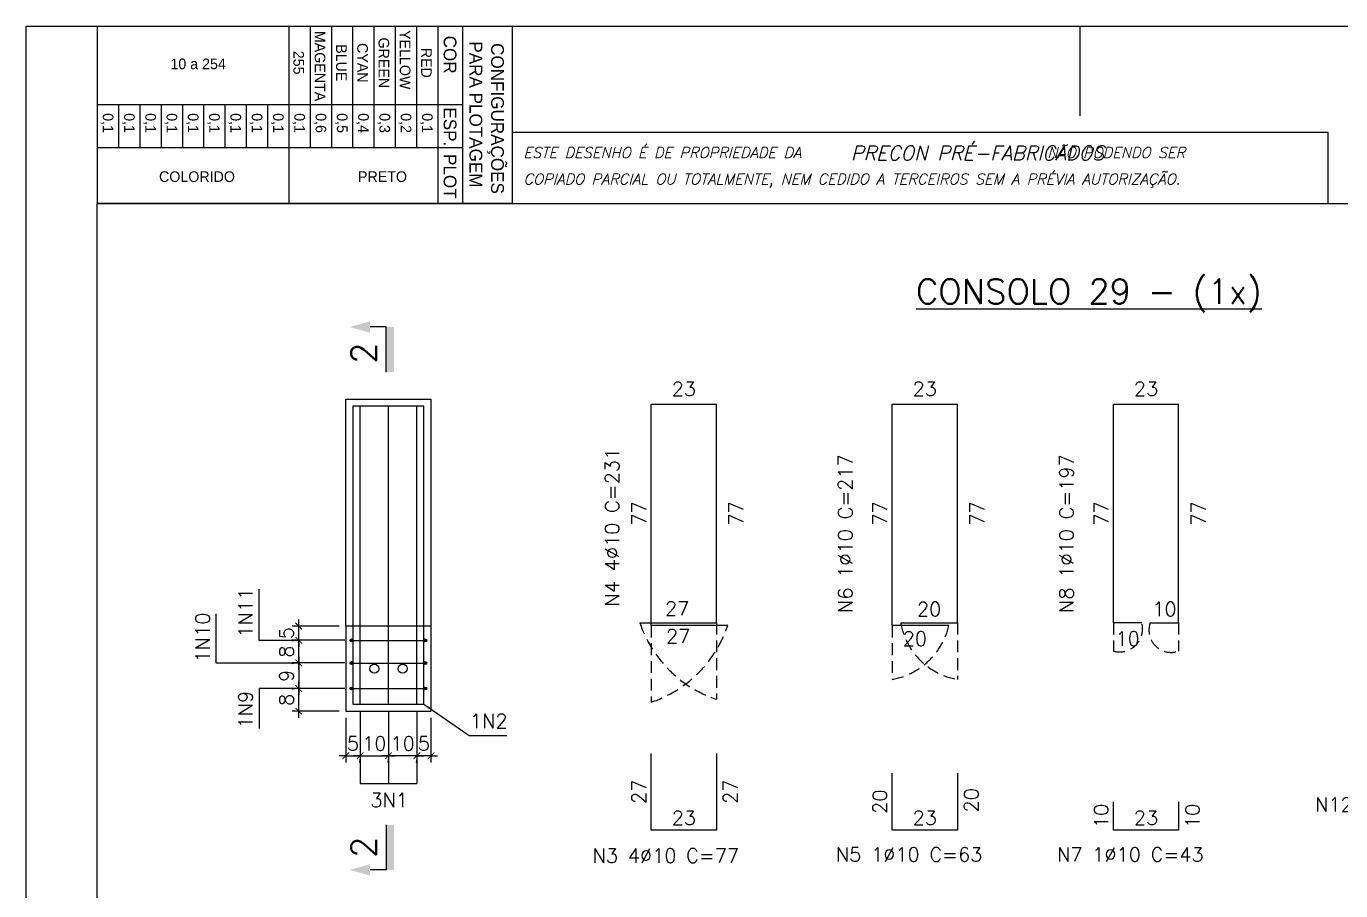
# Model space of a CAD drawing. Header units: centimetres. Extents: x 1658 to 19651, y 8294 to 11444.
# Drawn here: x 9541 to 10930, y 10530 to 11444 of the extents above; entities that cross this region are included whole.
import ezdxf
from ezdxf.enums import TextEntityAlignment as Align

# ---------------------------------------------------------------- set-up
doc = ezdxf.new("R2010")
doc.units = ezdxf.units.CM
doc.header["$LTSCALE"] = 50
doc.header["$MEASUREMENT"] = 0
doc.header["$PDMODE"] = 67
doc.linetypes.add('HIDDEN', pattern=[0.375, 0.25, -0.125])
for name, color, linetype in [('COTAS-PRECON', 1, 'Continuous'), ('FORMATO-PRECON', 2, 'Continuous'), ('HACHURAS-PRECON', 1, 'Continuous'), ('IND- CORTE-PRECON', 4, 'Continuous'), ('LINHA-01-PRECON', 1, 'Continuous'), ('LINHA-02-PRECON', 2, 'Continuous'), ('LINHA-04-PRECON', 4, 'Continuous'), ('TEXTO-35-PRECON', 5, 'Continuous'), ('X1', 2, 'Continuous')]:
    doc.layers.add(name, color=color, linetype=linetype)
doc.styles.add('PRECON-ROMANS', font='romans.shx')
doc.styles.add('R060', font='ACENT.shx', dxfattribs={"height": 75})
doc.styles.add('ROMANS', font='ROMANS.SHX', dxfattribs={"oblique": 15, "height": 3})
doc.styles.get("Standard").update_dxf_attribs({"font": 'romans.shx'})
doc.dimstyles.new('ESC50-50', dxfattribs={"dimscale": 50, "dimtxt": 0.2, "dimasz": 0.15, "dimexe": 0.15, "dimexo": 0.15, "dimgap": 0.08, "dimtad": 1, "dimdec": 1, "dimzin": 12, "dimdsep": 46, "dimtxsty": 'Standard', "dimblk": 'ARCHTICK', "dimcen": 0.09, "dimdle": 0.15, "dimclrd": 256, "dimclre": 256, "dimclrt": 2, "dimazin": 3, "dimtfac": 1, "dimtdec": 1, "dimtmove": 1, "dimatfit": 2, "dimfxl": 0.15, "dimtolj": 1, "dimtzin": 0, "dimarcsym": 0})
doc.dimstyles.new('ESC75-25', dxfattribs={"dimscale": 0, "dimtxt": 15, "dimasz": 7, "dimexe": 7, "dimexo": 7, "dimgap": 5.5, "dimtad": 1, "dimdec": 1, "dimlfac": 0.333333, "dimdsep": 46, "dimtxsty": 'Standard', "dimblk": 'ARCHTICK', "dimcen": 0.1, "dimdle": 7, "dimclrd": 256, "dimclre": 256, "dimclrt": 2, "dimadec": 0, "dimazin": 0, "dimtfac": 1, "dimtdec": 1, "dimtix": 1, "dimtmove": 2, "dimatfit": 3, "dimfxl": 1, "dimarcsym": 0})
doc.dimstyles.new('ESC75-75', dxfattribs={"dimscale": 0, "dimtxt": 15, "dimasz": 7, "dimexe": 7, "dimexo": 7, "dimgap": 5.5, "dimtad": 1, "dimdec": 1, "dimdsep": 46, "dimtxsty": 'Standard', "dimblk": 'ARCHTICK', "dimcen": 0.1, "dimdle": 7, "dimclrd": 256, "dimclre": 256, "dimclrt": 2, "dimadec": 0, "dimazin": 0, "dimtfac": 1, "dimtdec": 1, "dimtix": 1, "dimtmove": 2, "dimatfit": 3, "dimfxl": 1, "dimarcsym": 0})

# ---------------------------------------------------------------- blocks, each defined once
blk = doc.blocks.new('A$C0AF02B9D')
at = {"layer": 'FORMATO-PRECON', "color": 1}
for p, q in [((0, 585), (250, 585)), ((0, 0), (0, 585)), ((250, 585), (250, 0)), ((0, 480), (250, 480)), ((0, 450), (170.7, 450)), ((0, 420), (170.7, 420)), ((0, 390), (170.7, 390)), ((0, 360), (170.7, 360)), ((0, 330), (170.7, 330)), ((0, 300), (170.7, 300)), ((110.1, 240), (170.7, 240)), ((110.1, 210), (170.7, 210)), ((110.1, 180), (170.7, 180)), ((110.1, 150), (170.7, 150)), ((110.1, 150), (170.7, 150)), ((110.1, 120), (170.7, 120)), ((110.1, 120), (170.7, 120)), ((110.1, 90), (170.7, 90)), ((110.1, 90), (170.7, 90)), ((110.1, 60), (170.7, 60)), ((110.1, 60), (170.7, 60)), ((110.1, 30), (170.7, 30)), ((110.1, 30), (170.7, 30)), ((0, 0), (250, 0)), ((110.1, 0), (170.7, 0)), ((110.1, 0), (170.7, 0)), ((110.1, 0), (170.7, 0))]:
    blk.add_line(p, q, dxfattribs=at)
at = {"layer": 'FORMATO-PRECON'}
for p, q in [((0, 515), (250, 515)), ((110.1, 0), (110.1, 515)), ((170.7, 0), (170.7, 515)), ((0, 270), (250, 270))]:
    blk.add_line(p, q, dxfattribs=at)
at = {"layer": 'FORMATO-PRECON', "style": 'R060'}
for s, p in [('CONFIGURAÇÕES ', (133.4, 563.9)), ('PARA PLOTAGEM', (124.3, 533.7)), ('COR', (40, 497.3)), ('ESP.', (141.8, 497.3)), ('PLOT', (211.6, 497.3))]:
    blk.add_text(s, height=18, dxfattribs=at).set_placement(p, align=Align.MIDDLE)
at = {"layer": 'FORMATO-PRECON', "color": 1, "style": 'R060'}
for s, p in [('RED', (51.5, 464)), ('0,1', (136.5, 464)), ('YELLOW', (47.2, 434)), ('0,2', (136.5, 434)), ('GREEN', (51.5, 404)), ('0,3', (136.5, 404)), ('CYAN', (51.5, 374)), ('0,4', (136.5, 374)), ('0,5', (136.5, 344)), ('BLUE', (51.5, 344)), ('MAGENTA', (56.1, 314)), ('0,6', (136.5, 314)), ('255', (51.3, 284)), ('0,1', (136.5, 284)), ('0,1', (136.5, 254)), ('0,1', (136.5, 224)), ('0,1', (136.5, 194)), ('0,1', (136.5, 164)), ('0,1', (136.5, 134)), ('0,1', (136.5, 104)), ('0,1', (136.5, 74)), ('0,1', (136.5, 44)), ('0,1', (136.5, 14))]:
    blk.add_text(s, height=15, dxfattribs=at).set_placement(p, align=Align.MIDDLE)
for s, p in [('PRETO', (212, 402.1)), ('COLORIDO', (212, 140.6)), ('10 a 254', (53, 142.2))]:
    blk.add_text(s, height=15, rotation=90, dxfattribs=at).set_placement(p, align=Align.MIDDLE)
blk = doc.blocks.new('A$C432D58B7')
at = {"layer": 'LINHA-01-PRECON'}
blk.add_blockref('A$C0AF02B9D', (0, 0), dxfattribs=at)
blk = doc.blocks.new('A$C550964AD')
at = {"layer": 'LINHA-01-PRECON'}
blk.add_blockref('A$C432D58B7', (0, 0), dxfattribs=at)
blk = doc.blocks.new('A$C2E607E54')
at = {"layer": 'FORMATO-PRECON', "color": 6}
blk.add_line((1835, 4050), (685, 4050), dxfattribs=at)
at = {"layer": 'FORMATO-PRECON'}
for points in [[(0, 4200), (2970, 4200), (2970, 0), (0, 0)], [(685, 3950), (1835, 3950), (1835, 4050), (685, 4050)]]:
    blk.add_lwpolyline(points, close=True, dxfattribs=at)
blk.add_lwpolyline([(1485, 4200), (1485, 4073.6)], dxfattribs=at)
at = {"layer": 'FORMATO-PRECON', "color": 6}
blk.add_lwpolyline([(100, 3950), (2870, 3950), (2870, 100), (100, 100)], close=True, dxfattribs=at)
at = {"layer": 'TEXTO-35-PRECON', "rotation": 270}
blk.add_blockref('A$C550964AD', (100, 4200), dxfattribs=at)
at = {"layer": 'FORMATO-PRECON', "style": 'ROMANS', "oblique": 15}
for s, p in [('ESTE DESENHO É DE PROPRIEDADE DA                            NÃO PODENDO SER', (700.8, 4014.4)), ('COPIADO PARCIAL OU TOTALMENTE, NEM CEDIDO A TERCEIROS SEM A PRÉVIA AUTORIZAÇÃO.', (700.8, 3977))]:
    blk.add_text(s, height=15, dxfattribs=at).set_placement(p)
at = {"layer": 'FORMATO-PRECON', "color": 3, "style": 'ROMANS', "oblique": 15}
blk.add_text('PRECON PRÉ-FABRICADOS', height=20, dxfattribs=at).set_placement((1162, 4011.3))
blk = doc.blocks.new('_ArchTick')
at = {"color": 0, "linetype": 'ByBlock', "const_width": 0.15}
blk.add_lwpolyline([(-0.5, -0.5), (0.5, 0.5)], dxfattribs=at)
blk = doc.blocks.new('*D317')
at = {"layer": 'Defpoints', "color": 0, "transparency": 16777216}
for p in [(9893.7, 10727.1), (9923.7, 10727.1), (9923.7, 10672.5)]:
    blk.add_point(p, dxfattribs=at)
at = {"layer": 'LINHA-01-PRECON', "lineweight": -2, "transparency": 16777216}
for p, q in [((9893.7, 10720.1), (9893.7, 10665.5)), ((9923.7, 10720.1), (9923.7, 10665.5)), ((9893.7, 10672.5), (9886.7, 10672.5)), ((9893.7, 10672.5), (9923.7, 10672.5)), ((9923.7, 10672.5), (9930.7, 10672.5))]:
    blk.add_line(p, q, dxfattribs=at)
at = {"layer": 'LINHA-01-PRECON', "lineweight": -2, "transparency": 16777216, "xscale": 7, "yscale": 7, "zscale": 7}
blk.add_blockref('_ArchTick', (9893.7, 10672.5), dxfattribs=at)
at = {"layer": 'LINHA-01-PRECON', "lineweight": -2, "transparency": 16777216, "xscale": 7, "yscale": 7, "zscale": 7, "rotation": 180}
blk.add_blockref('_ArchTick', (9923.7, 10672.5), dxfattribs=at)
at = {"layer": 'LINHA-01-PRECON', "color": 2, "transparency": 16777216, "insert": (9908.7, 10685.5), "char_height": 15, "attachment_point": 5}
blk.add_mtext('10', dxfattribs=at)
blk = doc.blocks.new('*D318')
at = {"layer": 'Defpoints', "color": 0, "transparency": 16777216}
for p in [(9828.9, 10743.6), (9884.7, 10743.6), (9878.7, 10719.6)]:
    blk.add_point(p, dxfattribs=at)
at = {"layer": 'LINHA-01-PRECON', "lineweight": -2, "transparency": 16777216}
for p, q in [((9877.7, 10743.6), (9821.9, 10743.6)), ((9828.9, 10712.6), (9828.9, 10750.6)), ((9871.7, 10719.6), (9821.9, 10719.6))]:
    blk.add_line(p, q, dxfattribs=at)
at = {"layer": 'LINHA-01-PRECON', "lineweight": -2, "transparency": 16777216, "xscale": 7, "yscale": 7, "zscale": 7}
for p, rotation in [((9828.9, 10743.6), 90), ((9828.9, 10719.6), 270)]:
    blk.add_blockref('_ArchTick', p, dxfattribs=dict(at, rotation=rotation))
at = {"layer": 'LINHA-01-PRECON', "color": 2, "transparency": 16777216, "insert": (9815.9, 10731.6), "char_height": 15, "attachment_point": 5, "rotation": 90}
blk.add_mtext('8', dxfattribs=at)
blk = doc.blocks.new('*D319')
at = {"layer": 'Defpoints', "color": 0, "transparency": 16777216}
for p in [(9828.9, 10794.6), (9884.7, 10794.6), (9884.7, 10770.6)]:
    blk.add_point(p, dxfattribs=at)
at = {"layer": 'LINHA-01-PRECON', "lineweight": -2, "transparency": 16777216}
for p, q in [((9828.9, 10763.6), (9828.9, 10801.6)), ((9877.7, 10794.6), (9821.9, 10794.6)), ((9877.7, 10770.6), (9821.9, 10770.6))]:
    blk.add_line(p, q, dxfattribs=at)
at = {"layer": 'LINHA-01-PRECON', "lineweight": -2, "transparency": 16777216, "xscale": 7, "yscale": 7, "zscale": 7}
for p, rotation in [((9828.9, 10794.6), 90), ((9828.9, 10770.6), 270)]:
    blk.add_blockref('_ArchTick', p, dxfattribs=dict(at, rotation=rotation))
at = {"layer": 'LINHA-01-PRECON', "color": 2, "transparency": 16777216, "insert": (9815.9, 10782.6), "char_height": 15, "attachment_point": 5, "rotation": 90}
blk.add_mtext('8', dxfattribs=at)
blk = doc.blocks.new('*D320')
at = {"layer": 'Defpoints', "color": 0, "transparency": 16777216}
for p in [(9828.9, 10809.6), (9878.7, 10809.6), (9884.7, 10794.6)]:
    blk.add_point(p, dxfattribs=at)
at = {"layer": 'LINHA-01-PRECON', "lineweight": -2, "transparency": 16777216}
for p, q in [((9828.9, 10809.6), (9828.9, 10816.6)), ((9871.7, 10809.6), (9821.9, 10809.6)), ((9828.9, 10794.6), (9828.9, 10809.6)), ((9877.7, 10794.6), (9821.9, 10794.6)), ((9828.9, 10794.6), (9828.9, 10787.6))]:
    blk.add_line(p, q, dxfattribs=at)
at = {"layer": 'LINHA-01-PRECON', "lineweight": -2, "transparency": 16777216, "xscale": 7, "yscale": 7, "zscale": 7}
for p, rotation in [((9828.9, 10809.6), 270), ((9828.9, 10794.6), 90)]:
    blk.add_blockref('_ArchTick', p, dxfattribs=dict(at, rotation=rotation))
at = {"layer": 'LINHA-01-PRECON', "color": 2, "transparency": 16777216, "insert": (9815.9, 10802.1), "char_height": 15, "attachment_point": 5, "rotation": 90}
blk.add_mtext('5', dxfattribs=at)
blk = doc.blocks.new('*D321')
at = {"layer": 'Defpoints', "color": 0, "linetype": 'Continuous', "transparency": 16777216}
for p in [(10201.5, 10674.9), (10201.5, 10674.9), (10201.5, 10593.9)]:
    blk.add_point(p, dxfattribs=at)
at = {"layer": 'LINHA-01-PRECON', "color": 2, "linetype": 'Continuous', "transparency": 16777216, "insert": (10188.5, 10634.4), "char_height": 15, "attachment_point": 5, "rotation": 90}
blk.add_mtext('27', dxfattribs=at)
blk = doc.blocks.new('*D322')
at = {"layer": 'Defpoints', "color": 0, "linetype": 'Continuous', "transparency": 16777216}
for p in [(10201.5, 10593.9), (10201.5, 10593.9), (10270.5, 10593.9)]:
    blk.add_point(p, dxfattribs=at)
at = {"layer": 'LINHA-01-PRECON', "color": 2, "linetype": 'Continuous', "transparency": 16777216, "insert": (10236, 10606.9), "char_height": 15, "attachment_point": 5}
blk.add_mtext('23', dxfattribs=at)
blk = doc.blocks.new('*D323')
at = {"layer": 'Defpoints', "color": 0, "linetype": 'Continuous', "transparency": 16777216}
for p in [(10270.5, 10674.9), (10270.5, 10674.9), (10270.5, 10593.9)]:
    blk.add_point(p, dxfattribs=at)
at = {"layer": 'LINHA-01-PRECON', "color": 2, "linetype": 'Continuous', "transparency": 16777216, "insert": (10285.2, 10634.4), "char_height": 15, "attachment_point": 5, "rotation": 90}
blk.add_mtext('27', dxfattribs=at)
blk = doc.blocks.new('*D324')
at = {"layer": 'Defpoints', "color": 0, "linetype": 'Continuous', "transparency": 16777216}
for p in [(10201.5, 10813.2), (10282.5, 10813.2), (10282.5, 10813.2)]:
    blk.add_point(p, dxfattribs=at)
at = {"layer": 'LINHA-01-PRECON', "color": 2, "linetype": 'Continuous', "transparency": 16777216, "insert": (10228.9, 10828.3), "char_height": 15, "attachment_point": 5}
blk.add_mtext('27', dxfattribs=at)
blk = doc.blocks.new('*D325')
at = {"layer": 'Defpoints', "color": 0, "linetype": 'Continuous', "transparency": 16777216}
for p in [(10201.5, 11044.2), (10201.5, 11044.2), (10201.5, 10813.2)]:
    blk.add_point(p, dxfattribs=at)
at = {"layer": 'LINHA-01-PRECON', "color": 2, "linetype": 'Continuous', "transparency": 16777216, "insert": (10188.5, 10928.7), "char_height": 15, "attachment_point": 5, "rotation": 90}
blk.add_mtext('77', dxfattribs=at)
blk = doc.blocks.new('*D326')
at = {"layer": 'Defpoints', "color": 0, "linetype": 'Continuous', "transparency": 16777216}
for p in [(10201.5, 11044.2), (10270.5, 11044.2), (10270.5, 11044.2)]:
    blk.add_point(p, dxfattribs=at)
at = {"layer": 'LINHA-01-PRECON', "color": 2, "linetype": 'Continuous', "transparency": 16777216, "insert": (10236, 11060.5), "char_height": 15, "attachment_point": 5}
blk.add_mtext('23', dxfattribs=at)
blk = doc.blocks.new('*D327')
at = {"layer": 'Defpoints', "color": 0, "linetype": 'Continuous', "transparency": 16777216}
for p in [(10456.2, 10653.9), (10456.2, 10653.9), (10456.2, 10593.9)]:
    blk.add_point(p, dxfattribs=at)
at = {"layer": 'LINHA-01-PRECON', "color": 2, "linetype": 'Continuous', "transparency": 16777216, "insert": (10443.2, 10623.9), "char_height": 15, "attachment_point": 5, "rotation": 90}
blk.add_mtext('20', dxfattribs=at)
blk = doc.blocks.new('*D328')
at = {"layer": 'Defpoints', "color": 0, "linetype": 'Continuous', "transparency": 16777216}
for p in [(10456.2, 10593.9), (10456.2, 10593.9), (10525.2, 10593.9)]:
    blk.add_point(p, dxfattribs=at)
at = {"layer": 'LINHA-01-PRECON', "color": 2, "linetype": 'Continuous', "transparency": 16777216, "insert": (10490.7, 10606.9), "char_height": 15, "attachment_point": 5}
blk.add_mtext('23', dxfattribs=at)
blk = doc.blocks.new('*D329')
at = {"layer": 'Defpoints', "color": 0, "linetype": 'Continuous', "transparency": 16777216}
for p in [(10525.2, 10653.9), (10525.2, 10653.9), (10525.2, 10593.9)]:
    blk.add_point(p, dxfattribs=at)
at = {"layer": 'LINHA-01-PRECON', "color": 2, "linetype": 'Continuous', "transparency": 16777216, "insert": (10539.9, 10625.4), "char_height": 15, "attachment_point": 5, "rotation": 90}
blk.add_mtext('20', dxfattribs=at)
blk = doc.blocks.new('IND-CORTE-')
at = {"layer": 'IND- CORTE-PRECON', "color": 1}
for p, q in [((-11.2, 63.5), (-33.6, 63.5)), ((-11.2, 0), (-11.2, 63.5))]:
    blk.add_line(p, q, dxfattribs=at)
for points in [[(-33.6, 71.5), (-62.5, 63.5), (-33.6, 55.4)], [(0, 0), (-11.2, 0), (0, 63.5), (-11.2, 63.5)]]:
    blk.add_solid(points, dxfattribs=at)
at = {"layer": 'IND- CORTE-PRECON', "linetype": 'Continuous', "style": 'ROMANS', "flags": 8}
blk.add_attdef('B', (-57.7, 9.1), '', height=35, dxfattribs=at)
blk = doc.blocks.new('*D345')
at = {"layer": 'Defpoints', "color": 0, "linetype": 'Continuous', "transparency": 16777216}
for p in [(10189.5, 10813.2), (10189.5, 10813.2), (10270.5, 10813.2)]:
    blk.add_point(p, dxfattribs=at)
at = {"layer": 'LINHA-01-PRECON', "color": 2, "linetype": 'Continuous', "transparency": 16777216, "insert": (10230, 10798.9), "char_height": 15, "attachment_point": 5}
blk.add_mtext('27', dxfattribs=at)
blk = doc.blocks.new('*D346')
at = {"layer": 'Defpoints', "color": 0, "linetype": 'Continuous', "transparency": 16777216}
for p in [(10270.5, 11044.2), (10270.5, 11044.2), (10270.5, 10813.2)]:
    blk.add_point(p, dxfattribs=at)
at = {"layer": 'LINHA-01-PRECON', "color": 2, "linetype": 'Continuous', "transparency": 16777216, "insert": (10291.2, 10928.7), "char_height": 15, "attachment_point": 5, "rotation": 90}
blk.add_mtext('77', dxfattribs=at)
blk = doc.blocks.new('*D347')
at = {"layer": 'Defpoints', "color": 0, "linetype": 'Continuous', "transparency": 16777216}
for p in [(10456.2, 10813.2), (10516.2, 10813.2), (10516.2, 10813.2)]:
    blk.add_point(p, dxfattribs=at)
at = {"layer": 'LINHA-01-PRECON', "color": 2, "linetype": 'Continuous', "transparency": 16777216, "insert": (10480.2, 10796.3), "char_height": 15, "attachment_point": 5}
blk.add_mtext('20', dxfattribs=at)
blk = doc.blocks.new('*D348')
at = {"layer": 'Defpoints', "color": 0, "linetype": 'Continuous', "transparency": 16777216}
for p in [(10456.2, 11044.2), (10456.2, 11044.2), (10456.2, 10813.2)]:
    blk.add_point(p, dxfattribs=at)
at = {"layer": 'LINHA-01-PRECON', "color": 2, "linetype": 'Continuous', "transparency": 16777216, "insert": (10443.2, 10928.7), "char_height": 15, "attachment_point": 5, "rotation": 90}
blk.add_mtext('77', dxfattribs=at)
blk = doc.blocks.new('*D349')
at = {"layer": 'Defpoints', "color": 0, "linetype": 'Continuous', "transparency": 16777216}
for p in [(10456.2, 11044.2), (10525.2, 11044.2), (10525.2, 11044.2)]:
    blk.add_point(p, dxfattribs=at)
at = {"layer": 'LINHA-01-PRECON', "color": 2, "linetype": 'Continuous', "transparency": 16777216, "insert": (10490.7, 11060.5), "char_height": 15, "attachment_point": 5}
blk.add_mtext('23', dxfattribs=at)
blk = doc.blocks.new('*D350')
at = {"layer": 'Defpoints', "color": 0, "linetype": 'Continuous', "transparency": 16777216}
for p in [(10465.2, 10813.2), (10465.2, 10813.2), (10525.2, 10813.2)]:
    blk.add_point(p, dxfattribs=at)
at = {"layer": 'LINHA-01-PRECON', "color": 2, "linetype": 'Continuous', "transparency": 16777216, "insert": (10495.3, 10827.6), "char_height": 15, "attachment_point": 5}
blk.add_mtext('20', dxfattribs=at)
blk = doc.blocks.new('*D351')
at = {"layer": 'Defpoints', "color": 0, "linetype": 'Continuous', "transparency": 16777216}
for p in [(10525.2, 11044.2), (10525.2, 11044.2), (10525.2, 10813.2)]:
    blk.add_point(p, dxfattribs=at)
at = {"layer": 'LINHA-01-PRECON', "color": 2, "linetype": 'Continuous', "transparency": 16777216, "insert": (10545.9, 10928.7), "char_height": 15, "attachment_point": 5, "rotation": 90}
blk.add_mtext('77', dxfattribs=at)
blk = doc.blocks.new('*D352')
at = {"layer": 'Defpoints', "color": 0, "transparency": 16777216}
for p in [(9923.7, 10727.1), (9953.7, 10727.1), (9923.7, 10672.5)]:
    blk.add_point(p, dxfattribs=at)
at = {"layer": 'LINHA-01-PRECON', "lineweight": -2, "transparency": 16777216}
for p, q in [((9923.7, 10720.1), (9923.7, 10665.5)), ((9953.7, 10720.1), (9953.7, 10665.5)), ((9923.7, 10672.5), (9916.7, 10672.5)), ((9953.7, 10672.5), (9923.7, 10672.5)), ((9953.7, 10672.5), (9960.7, 10672.5))]:
    blk.add_line(p, q, dxfattribs=at)
at = {"layer": 'LINHA-01-PRECON', "lineweight": -2, "transparency": 16777216, "xscale": 7, "yscale": 7, "zscale": 7}
blk.add_blockref('_ArchTick', (9923.7, 10672.5), dxfattribs=at)
at = {"layer": 'LINHA-01-PRECON', "lineweight": -2, "transparency": 16777216, "xscale": 7, "yscale": 7, "zscale": 7, "rotation": 180}
blk.add_blockref('_ArchTick', (9953.7, 10672.5), dxfattribs=at)
at = {"layer": 'LINHA-01-PRECON', "color": 2, "transparency": 16777216, "insert": (9938.7, 10685.5), "char_height": 15, "attachment_point": 5}
blk.add_mtext('10', dxfattribs=at)
blk = doc.blocks.new('*D355')
at = {"layer": 'Defpoints', "color": 0, "transparency": 16777216}
for p in [(9878.7, 10719.6), (9893.7, 10727.1), (9893.7, 10672.5)]:
    blk.add_point(p, dxfattribs=at)
at = {"layer": 'LINHA-01-PRECON', "lineweight": -2, "transparency": 16777216}
for p, q in [((9893.7, 10720.1), (9893.7, 10665.5)), ((9878.7, 10712.6), (9878.7, 10665.5)), ((9878.7, 10672.5), (9871.7, 10672.5)), ((9878.7, 10672.5), (9893.7, 10672.5)), ((9893.7, 10672.5), (9900.7, 10672.5))]:
    blk.add_line(p, q, dxfattribs=at)
at = {"layer": 'LINHA-01-PRECON', "lineweight": -2, "transparency": 16777216, "xscale": 7, "yscale": 7, "zscale": 7}
blk.add_blockref('_ArchTick', (9878.7, 10672.5), dxfattribs=at)
at = {"layer": 'LINHA-01-PRECON', "lineweight": -2, "transparency": 16777216, "xscale": 7, "yscale": 7, "zscale": 7, "rotation": 180}
blk.add_blockref('_ArchTick', (9893.7, 10672.5), dxfattribs=at)
at = {"layer": 'LINHA-01-PRECON', "color": 2, "transparency": 16777216, "insert": (9886.2, 10685.5), "char_height": 15, "attachment_point": 5}
blk.add_mtext('5', dxfattribs=at)
blk = doc.blocks.new('*D356')
at = {"layer": 'Defpoints', "color": 0, "transparency": 16777216}
for p in [(9953.7, 10727.1), (9968.7, 10719.6), (9953.7, 10672.5)]:
    blk.add_point(p, dxfattribs=at)
at = {"layer": 'LINHA-01-PRECON', "lineweight": -2, "transparency": 16777216}
for p, q in [((9953.7, 10720.1), (9953.7, 10665.5)), ((9968.7, 10712.6), (9968.7, 10665.5)), ((9953.7, 10672.5), (9946.7, 10672.5)), ((9968.7, 10672.5), (9953.7, 10672.5)), ((9968.7, 10672.5), (9975.7, 10672.5))]:
    blk.add_line(p, q, dxfattribs=at)
at = {"layer": 'LINHA-01-PRECON', "lineweight": -2, "transparency": 16777216, "xscale": 7, "yscale": 7, "zscale": 7}
blk.add_blockref('_ArchTick', (9953.7, 10672.5), dxfattribs=at)
at = {"layer": 'LINHA-01-PRECON', "lineweight": -2, "transparency": 16777216, "xscale": 7, "yscale": 7, "zscale": 7, "rotation": 180}
blk.add_blockref('_ArchTick', (9968.7, 10672.5), dxfattribs=at)
at = {"layer": 'LINHA-01-PRECON', "color": 2, "transparency": 16777216, "insert": (9961.2, 10685.5), "char_height": 15, "attachment_point": 5}
blk.add_mtext('5', dxfattribs=at)
blk = doc.blocks.new('*D359')
at = {"layer": 'Defpoints', "color": 0, "transparency": 16777216}
for p in [(9884.7, 10770.6), (9828.9, 10743.6), (9884.7, 10743.6)]:
    blk.add_point(p, dxfattribs=at)
at = {"layer": 'LINHA-01-PRECON', "lineweight": -2, "transparency": 16777216}
for p, q in [((9877.7, 10770.6), (9821.9, 10770.6)), ((9828.9, 10777.6), (9828.9, 10736.6)), ((9877.7, 10743.6), (9821.9, 10743.6))]:
    blk.add_line(p, q, dxfattribs=at)
at = {"layer": 'LINHA-01-PRECON', "lineweight": -2, "transparency": 16777216, "xscale": 7, "yscale": 7, "zscale": 7}
for p, rotation in [((9828.9, 10770.6), 90), ((9828.9, 10743.6), 270)]:
    blk.add_blockref('_ArchTick', p, dxfattribs=dict(at, rotation=rotation))
at = {"layer": 'LINHA-01-PRECON', "color": 2, "transparency": 16777216, "insert": (9815.9, 10757.1), "char_height": 15, "attachment_point": 5, "rotation": 90}
blk.add_mtext('9', dxfattribs=at)
blk = doc.blocks.new('*D438')
at = {"layer": 'Defpoints', "color": 0, "linetype": 'Continuous', "transparency": 16777216}
for p in [(10690.1, 10623.9), (10690.1, 10623.9), (10690.1, 10593.9)]:
    blk.add_point(p, dxfattribs=at)
at = {"layer": 'LINHA-01-PRECON', "color": 2, "linetype": 'Continuous', "transparency": 16777216, "insert": (10677.1, 10608.9), "char_height": 15, "attachment_point": 5, "rotation": 90}
blk.add_mtext('10', dxfattribs=at)
blk = doc.blocks.new('*D439')
at = {"layer": 'Defpoints', "color": 0, "linetype": 'Continuous', "transparency": 16777216}
for p in [(10690.1, 10593.9), (10690.1, 10593.9), (10759.1, 10593.9)]:
    blk.add_point(p, dxfattribs=at)
at = {"layer": 'LINHA-01-PRECON', "color": 2, "linetype": 'Continuous', "transparency": 16777216, "insert": (10724.6, 10606.9), "char_height": 15, "attachment_point": 5}
blk.add_mtext('23', dxfattribs=at)
blk = doc.blocks.new('*D440')
at = {"layer": 'Defpoints', "color": 0, "linetype": 'Continuous', "transparency": 16777216}
for p in [(10759.1, 10623.9), (10759.1, 10623.9), (10759.1, 10593.9)]:
    blk.add_point(p, dxfattribs=at)
at = {"layer": 'LINHA-01-PRECON', "color": 2, "linetype": 'Continuous', "transparency": 16777216, "insert": (10773.8, 10608.9), "char_height": 15, "attachment_point": 5, "rotation": 90}
blk.add_mtext('10', dxfattribs=at)
blk = doc.blocks.new('*D433')
at = {"layer": 'Defpoints', "color": 0, "linetype": 'Continuous', "transparency": 16777216}
for p in [(10690.1, 10813.2), (10720.1, 10813.2), (10720.1, 10813.2)]:
    blk.add_point(p, dxfattribs=at)
at = {"layer": 'LINHA-01-PRECON', "color": 2, "linetype": 'Continuous', "transparency": 16777216, "insert": (10705.1, 10796.3), "char_height": 15, "attachment_point": 5}
blk.add_mtext('10', dxfattribs=at)
blk = doc.blocks.new('*D434')
at = {"layer": 'Defpoints', "color": 0, "linetype": 'Continuous', "transparency": 16777216}
for p in [(10690.1, 11044.2), (10690.1, 11044.2), (10690.1, 10813.2)]:
    blk.add_point(p, dxfattribs=at)
at = {"layer": 'LINHA-01-PRECON', "color": 2, "linetype": 'Continuous', "transparency": 16777216, "insert": (10677.1, 10928.7), "char_height": 15, "attachment_point": 5, "rotation": 90}
blk.add_mtext('77', dxfattribs=at)
blk = doc.blocks.new('*D435')
at = {"layer": 'Defpoints', "color": 0, "linetype": 'Continuous', "transparency": 16777216}
for p in [(10690.1, 11044.2), (10759.1, 11044.2), (10759.1, 11044.2)]:
    blk.add_point(p, dxfattribs=at)
at = {"layer": 'LINHA-01-PRECON', "color": 2, "linetype": 'Continuous', "transparency": 16777216, "insert": (10724.6, 11060.5), "char_height": 15, "attachment_point": 5}
blk.add_mtext('23', dxfattribs=at)
blk = doc.blocks.new('*D436')
at = {"layer": 'Defpoints', "color": 0, "linetype": 'Continuous', "transparency": 16777216}
for p in [(10729.1, 10813.2), (10729.1, 10813.2), (10759.1, 10813.2)]:
    blk.add_point(p, dxfattribs=at)
at = {"layer": 'LINHA-01-PRECON', "color": 2, "linetype": 'Continuous', "transparency": 16777216, "insert": (10744.1, 10827.6), "char_height": 15, "attachment_point": 5}
blk.add_mtext('10', dxfattribs=at)
blk = doc.blocks.new('*D437')
at = {"layer": 'Defpoints', "color": 0, "linetype": 'Continuous', "transparency": 16777216}
for p in [(10759.1, 11044.2), (10759.1, 11044.2), (10759.1, 10813.2)]:
    blk.add_point(p, dxfattribs=at)
at = {"layer": 'LINHA-01-PRECON', "color": 2, "linetype": 'Continuous', "transparency": 16777216, "insert": (10779.8, 10928.7), "char_height": 15, "attachment_point": 5, "rotation": 90}
blk.add_mtext('77', dxfattribs=at)

msp = doc.modelspace()

# ---------------------------------------------------------------- hatches: boundary and pattern name
at = {"layer": 'LINHA-01-PRECON', "linetype": 'Continuous'}
h = msp.add_hatch(color=256, dxfattribs=at)
h.dxf.hatch_style = 1
edge = h.paths.add_edge_path()
edge.add_arc((9884.69, 10794.55), 1.5, 0, 360)
h = msp.add_hatch(color=256, dxfattribs=at)
h.dxf.hatch_style = 1
edge = h.paths.add_edge_path()
edge.add_arc((9962.69, 10794.55), 1.5, 0, 360)
h = msp.add_hatch(color=256, dxfattribs=at)
h.dxf.hatch_style = 1
edge = h.paths.add_edge_path()
edge.add_arc((9884.69, 10770.55), 1.5, 0, 360)
h = msp.add_hatch(color=256, dxfattribs=at)
h.dxf.hatch_style = 1
edge = h.paths.add_edge_path()
edge.add_arc((9962.69, 10770.55), 1.5, 0, 360)
h = msp.add_hatch(color=256, dxfattribs=at)
h.dxf.hatch_style = 1
edge = h.paths.add_edge_path()
edge.add_arc((9884.69, 10743.55), 1.5, 0, 360)
h = msp.add_hatch(color=256, dxfattribs=at)
h.dxf.hatch_style = 1
edge = h.paths.add_edge_path()
edge.add_arc((9962.69, 10743.55), 1.5, 0, 360)

# ---------------------------------------------------------------- linework, layer by layer
at = {"layer": 'COTAS-PRECON', "linetype": 'HIDDEN'}
for p, q in [((10270.45, 10813.18), (10270.45, 10732.18)), ((10525.22, 10813.18), (10525.22, 10753.18)), ((10690.06, 10813.18), (10690.06, 10783.18)), ((10759.06, 10813.18), (10759.06, 10783.18)), ((10201.45, 10810.18), (10201.45, 10729.18)), ((10456.22, 10810.18), (10456.22, 10753.18))]:
    msp.add_line(p, q, dxfattribs=at)
for centre, radius, start, end in [((10311.49, 10854.22), 128.75, 198.58468, 251.41532), ((10537.81, 10825.78), 73.68, 189.84047, 260.15953), ((10696.56, 10806.68), 24.38, 254.53447, 15.46553), ((10751.14, 10805.27), 23.46, 160.2784, 289.7216), ((10160.42, 10851.22), 128.75, 288.58468, 341.41532), ((10442.78, 10827.41), 75.43, 280.26278, 346.79962)]:
    msp.add_arc(centre, radius, start, end, dxfattribs=at)
at = {"layer": 'LINHA-01-PRECON', "linetype": 'Continuous'}
for centre in [(9884.69, 10794.55), (9962.69, 10794.55), (9884.69, 10770.55), (9962.69, 10770.55), (9884.69, 10743.55), (9962.69, 10743.55)]:
    msp.add_circle(centre, 1.5, dxfattribs=at)
at = {"layer": 'LINHA-02-PRECON'}
for p, q in [((9878.69, 11049.55), (9968.69, 11049.55)), ((9878.69, 10809.55), (9878.69, 11049.55)), ((9968.69, 11049.55), (9968.69, 10809.55)), ((9878.69, 10809.55), (9878.69, 10719.55)), ((9968.69, 10809.55), (9878.69, 10809.55)), ((9968.69, 10809.55), (9968.69, 10719.55)), ((9878.69, 10719.55), (9968.69, 10719.55))]:
    msp.add_line(p, q, dxfattribs=at)
for centre in [(9908.69, 10764.55), (9938.69, 10764.55)]:
    msp.add_circle(centre, 4.8, dxfattribs=at)
at = {"layer": 'LINHA-04-PRECON'}
for p, q in [((9893.69, 10727.05), (9893.69, 11042.05)), ((9923.69, 10727.05), (9923.69, 11042.05)), ((9953.69, 10727.05), (9953.69, 11042.05)), ((10201.45, 10810.18), (10201.45, 11044.18)), ((10201.45, 11044.18), (10270.45, 11044.18)), ((10270.45, 10813.18), (10270.45, 11044.18)), ((10456.22, 10810.18), (10456.22, 11044.18)), ((10456.22, 11044.18), (10525.22, 11044.18)), ((10525.22, 10813.18), (10525.22, 11044.18)), ((10690.06, 10813.18), (10690.06, 11044.18)), ((10690.06, 11044.18), (10759.06, 11044.18)), ((10759.06, 10813.18), (10759.06, 11044.18)), ((10189.45, 10813.18), (10270.45, 10813.18)), ((10465.22, 10813.18), (10525.22, 10813.18)), ((10720.06, 10813.18), (10690.06, 10813.18)), ((10729.06, 10813.18), (10759.06, 10813.18)), ((10282.45, 10810.18), (10201.45, 10810.18)), ((10516.22, 10810.18), (10456.22, 10810.18)), ((9886.19, 10794.55), (9961.19, 10794.55)), ((9886.19, 10770.55), (9961.19, 10770.55)), ((9886.19, 10743.55), (9961.19, 10743.55))]:
    msp.add_line(p, q, dxfattribs=at)
msp.add_lwpolyline([(9886.19, 10727.05), (9961.19, 10727.05), (9961.19, 11042.05), (9886.19, 11042.05)], close=True, dxfattribs=at)
for points in [[(10270.45, 10674.92), (10270.45, 10593.92), (10201.45, 10593.92), (10201.45, 10674.92)], [(10525.22, 10653.92), (10525.22, 10593.92), (10456.22, 10593.92), (10456.22, 10653.92)], [(10759.06, 10623.92), (10759.06, 10593.92), (10690.06, 10593.92), (10690.06, 10623.92)]]:
    msp.add_lwpolyline(points, dxfattribs=at)

# ---------------------------------------------------------------- block references
at = {"layer": 'HACHURAS-PRECON', "xscale": 0.7499999999999996, "yscale": 0.7499999999999996, "zscale": 0.7499999999999996}
msp.add_blockref('A$C2E607E54', (9540.86, 8293.94), dxfattribs=at)
at = {"layer": 'TEXTO-35-PRECON', "linetype": 'ByBlock'}
ref = msp.add_blockref('IND-CORTE-', (9929.59, 11078.32), dxfattribs=dict(at, xscale=0.75, yscale=0.75, zscale=0.75))
ref.add_attrib('B', '2', (9910.68, 11086.99), dxfattribs={"layer": 'IND- CORTE-PRECON', "color": 5, "linetype": 'Continuous', "height": 26.25, "rotation": 90, "style": 'ROMANS', "flags": 8})
ref = msp.add_blockref('IND-CORTE-', (9929.59, 10599.4), dxfattribs=dict(at, xscale=-0.75, yscale=0.75, zscale=0.75, rotation=180))
ref.add_attrib('B', '2', (9910.68, 10564.48), dxfattribs={"layer": 'IND- CORTE-PRECON', "color": 5, "linetype": 'Continuous', "height": 26.25, "rotation": 90, "style": 'ROMANS', "flags": 8})

# ---------------------------------------------------------------- texts
at = {"layer": 'LINHA-01-PRECON', "color": 4, "insert": (10664.27, 11159.17), "char_height": 26.25, "attachment_point": 5}
msp.add_mtext('{\\LCONSOLO 29 - (1x)}', dxfattribs=at)
at = {"layer": 'LINHA-01-PRECON', "color": 2, "linetype": 'Continuous', "char_height": 15, "attachment_point": 5, "rotation": 90}
for s, insert in [('1N11', (9772.6, 10823.83)), ('1N10', (9727.36, 10797.54)), ('1N9', (9772.6, 10721.37))]:
    msp.add_mtext(s, dxfattribs=dict(at, insert=insert))
at = {"layer": 'LINHA-01-PRECON', "color": 2, "linetype": 'Continuous', "char_height": 15, "attachment_point": 5}
for s, insert in [('1N2', (10029.7, 10709.26)), ('3N1', (9924.44, 10625.64))]:
    msp.add_mtext(s, dxfattribs=dict(at, insert=insert))
at = {"layer": 'X1', "style": 'PRECON-ROMANS'}
for s, p in [('N4 4%%C10 C=231', (10167.75, 10830.34)), ('N6 1%%C10 C=217', (10414.16, 10823.48)), ('N8 1%%C10 C=197', (10647.99, 10823.48))]:
    msp.add_text(s, height=15, rotation=90, dxfattribs=at).set_placement(p)
for s, p in [('N12 2%%C8.1 C=57', (10903.22, 10613.47)), ('N5 1%%C10 C=63', (10396.63, 10560.61)), ('N7 1%%C10 C=43', (10630.47, 10560.61)), ('N3 4%%C10 C=77', (10139.45, 10559.4))]:
    msp.add_text(s, height=15, dxfattribs=at).set_placement(p)

# ---------------------------------------------------------------- dimensions: what is measured, and where the dimension line sits
at = {"layer": 'LINHA-01-PRECON', "linetype": 'Continuous'}
for base, p1, p2, angle, picture, middle in [((10270.45, 11044.18), (10201.45, 11044.18), (10270.45, 11044.18), 180, '*D326', (10235.95, 11060.5)), ((10525.22, 11044.18), (10456.22, 11044.18), (10525.22, 11044.18), 180, '*D349', (10490.72, 11060.5)), ((10759.06, 11044.18), (10690.06, 11044.18), (10759.06, 11044.18), 180, '*D435', (10724.56, 11060.5)), ((10270.45, 11044.18), (10270.45, 10813.18), (10270.45, 11044.18), 90, '*D346', (10291.16, 10928.68)), ((10525.22, 11044.18), (10525.22, 10813.18), (10525.22, 11044.18), 90, '*D351', (10545.93, 10928.68)), ((10759.06, 11044.18), (10759.06, 10813.18), (10759.06, 11044.18), 90, '*D437', (10779.77, 10928.68)), ((10282.45, 10813.18), (10201.45, 10813.18), (10282.45, 10813.18), 180, '*D324', (10228.92, 10828.31)), ((10516.22, 10813.18), (10456.22, 10813.18), (10516.22, 10813.18), 180, '*D347', (10480.22, 10796.26)), ((10720.06, 10813.18), (10690.06, 10813.18), (10720.06, 10813.18), 180, '*D433', (10705.06, 10796.26)), ((10270.45, 10674.92), (10270.45, 10593.92), (10270.45, 10674.92), 90, '*D323', (10285.17, 10634.42)), ((10525.22, 10653.92), (10525.22, 10593.92), (10525.22, 10653.92), 90, '*D329', (10539.94, 10625.42)), ((10759.06, 10623.92), (10759.06, 10593.92), (10759.06, 10623.92), 90, '*D440', (10773.77, 10608.92))]:
    dim = msp.add_linear_dim(base=base, p1=p1, p2=p2, angle=angle, dimstyle='ESC75-25', override={"dimscale": 1, "dimse1": 1, "dimse2": 1, "dimsd1": 1, "dimsd2": 1}, dxfattribs=at)
    dim.commit()
    dim.dimension.update_dxf_attribs({"geometry": picture, "text_midpoint": middle, "dimtype": 160})
for base, p1, p2, angle, picture, middle in [((10201.45, 11044.18), (10201.45, 10813.18), (10201.45, 11044.18), 90, '*D325', (10188.45, 10928.68)), ((10456.22, 11044.18), (10456.22, 10813.18), (10456.22, 11044.18), 90, '*D348', (10443.22, 10928.68)), ((10690.06, 11044.18), (10690.06, 10813.18), (10690.06, 11044.18), 90, '*D434', (10677.06, 10928.68)), ((10201.45, 10674.92), (10201.45, 10593.92), (10201.45, 10674.92), 90, '*D321', (10188.45, 10634.42)), ((10456.22, 10653.92), (10456.22, 10593.92), (10456.22, 10653.92), 90, '*D327', (10443.22, 10623.92)), ((10201.45, 10593.92), (10270.45, 10593.92), (10201.45, 10593.92), 180, '*D322', (10235.95, 10606.92)), ((10456.22, 10593.92), (10525.22, 10593.92), (10456.22, 10593.92), 180, '*D328', (10490.72, 10606.92)), ((10690.06, 10623.92), (10690.06, 10593.92), (10690.06, 10623.92), 90, '*D438', (10677.06, 10608.92)), ((10690.06, 10593.92), (10759.06, 10593.92), (10690.06, 10593.92), 180, '*D439', (10724.56, 10606.92))]:
    dim = msp.add_linear_dim(base=base, p1=p1, p2=p2, angle=angle, dimstyle='ESC75-25', override={"dimscale": 1, "dimse1": 1, "dimse2": 1, "dimsd1": 1, "dimsd2": 1}, dxfattribs=at)
    dim.commit()
    dim.dimension.update_dxf_attribs({"geometry": picture, "text_midpoint": middle})
for base, p1, p2, picture, middle in [((10465.22, 10813.18), (10525.22, 10813.18), (10465.22, 10813.18), '*D350', (10495.26, 10827.61)), ((10729.06, 10813.18), (10759.06, 10813.18), (10729.06, 10813.18), '*D436', (10744.06, 10827.61)), ((10189.45, 10813.18), (10270.45, 10813.18), (10189.45, 10813.18), '*D345', (10229.95, 10798.93))]:
    dim = msp.add_linear_dim(base=base, p1=p1, p2=p2, dimstyle='ESC75-25', override={"dimscale": 1, "dimse1": 1, "dimse2": 1, "dimsd1": 1, "dimsd2": 1}, dxfattribs=at)
    dim.commit()
    dim.dimension.update_dxf_attribs({"geometry": picture, "text_midpoint": middle, "dimtype": 160})
at = {"layer": 'LINHA-01-PRECON'}
for base, p1, p2, angle, picture, middle in [((9828.87, 10809.55), (9884.69, 10794.55), (9878.69, 10809.55), 270, '*D320', (9815.87, 10802.05)), ((9828.87, 10794.55), (9884.69, 10770.55), (9884.69, 10794.55), 270, '*D319', (9815.87, 10782.55)), ((9828.87, 10743.55), (9884.69, 10770.55), (9884.69, 10743.55), 90, '*D359', (9815.87, 10757.05)), ((9828.87, 10743.55), (9878.69, 10719.55), (9884.69, 10743.55), 270, '*D318', (9815.87, 10731.55)), ((9923.69, 10672.52), (9953.69, 10727.05), (9923.69, 10727.05), 180, '*D352', (9938.69, 10685.52)), ((9953.69, 10672.52), (9968.69, 10719.55), (9953.69, 10727.05), 180, '*D356', (9961.19, 10685.52))]:
    dim = msp.add_linear_dim(base=base, p1=p1, p2=p2, angle=angle, dimstyle='ESC75-25', override={"dimscale": 1}, dxfattribs=at)
    dim.commit()
    dim.dimension.update_dxf_attribs({"geometry": picture, "text_midpoint": middle})
for base, p1, p2, picture, middle in [((9893.69, 10672.52), (9878.69, 10719.55), (9893.69, 10727.05), '*D355', (9886.19, 10685.52)), ((9923.69, 10672.52), (9893.69, 10727.05), (9923.69, 10727.05), '*D317', (9908.69, 10685.52))]:
    dim = msp.add_linear_dim(base=base, p1=p1, p2=p2, dimstyle='ESC75-25', override={"dimscale": 1}, dxfattribs=at)
    dim.commit()
    dim.dimension.update_dxf_attribs({"geometry": picture, "text_midpoint": middle})

# ---------------------------------------------------------------- leaders
for points in [[(9828.87, 10794.55), (9787.01, 10794.55), (9787.01, 10848.82)], [(9828.87, 10770.55), (9741.76, 10770.55), (9741.76, 10822.71)], [(9828.87, 10743.55), (9787.01, 10743.55), (9787.01, 10701.17)], [(9893.69, 10672.52), (9893.69, 10643.11), (9953.69, 10643.11)], [(9923.69, 10672.52), (9923.69, 10643.11)], [(9953.69, 10672.52), (9953.69, 10643.11)]]:
    msp.add_leader(points, dimstyle='ESC50-50', override={"dimgap": 0.08, "dimtad": 1}, dxfattribs=at)
at = {"layer": 'LINHA-01-PRECON', "linetype": 'Continuous'}
msp.add_leader([(9961.19, 10727.05), (10009.02, 10693.77), (10048.74, 10693.77)], dimstyle='ESC75-75', override={"dimscale": 1, "dimtad": 0}, dxfattribs=at)

doc.saveas('drawing.dxf')
